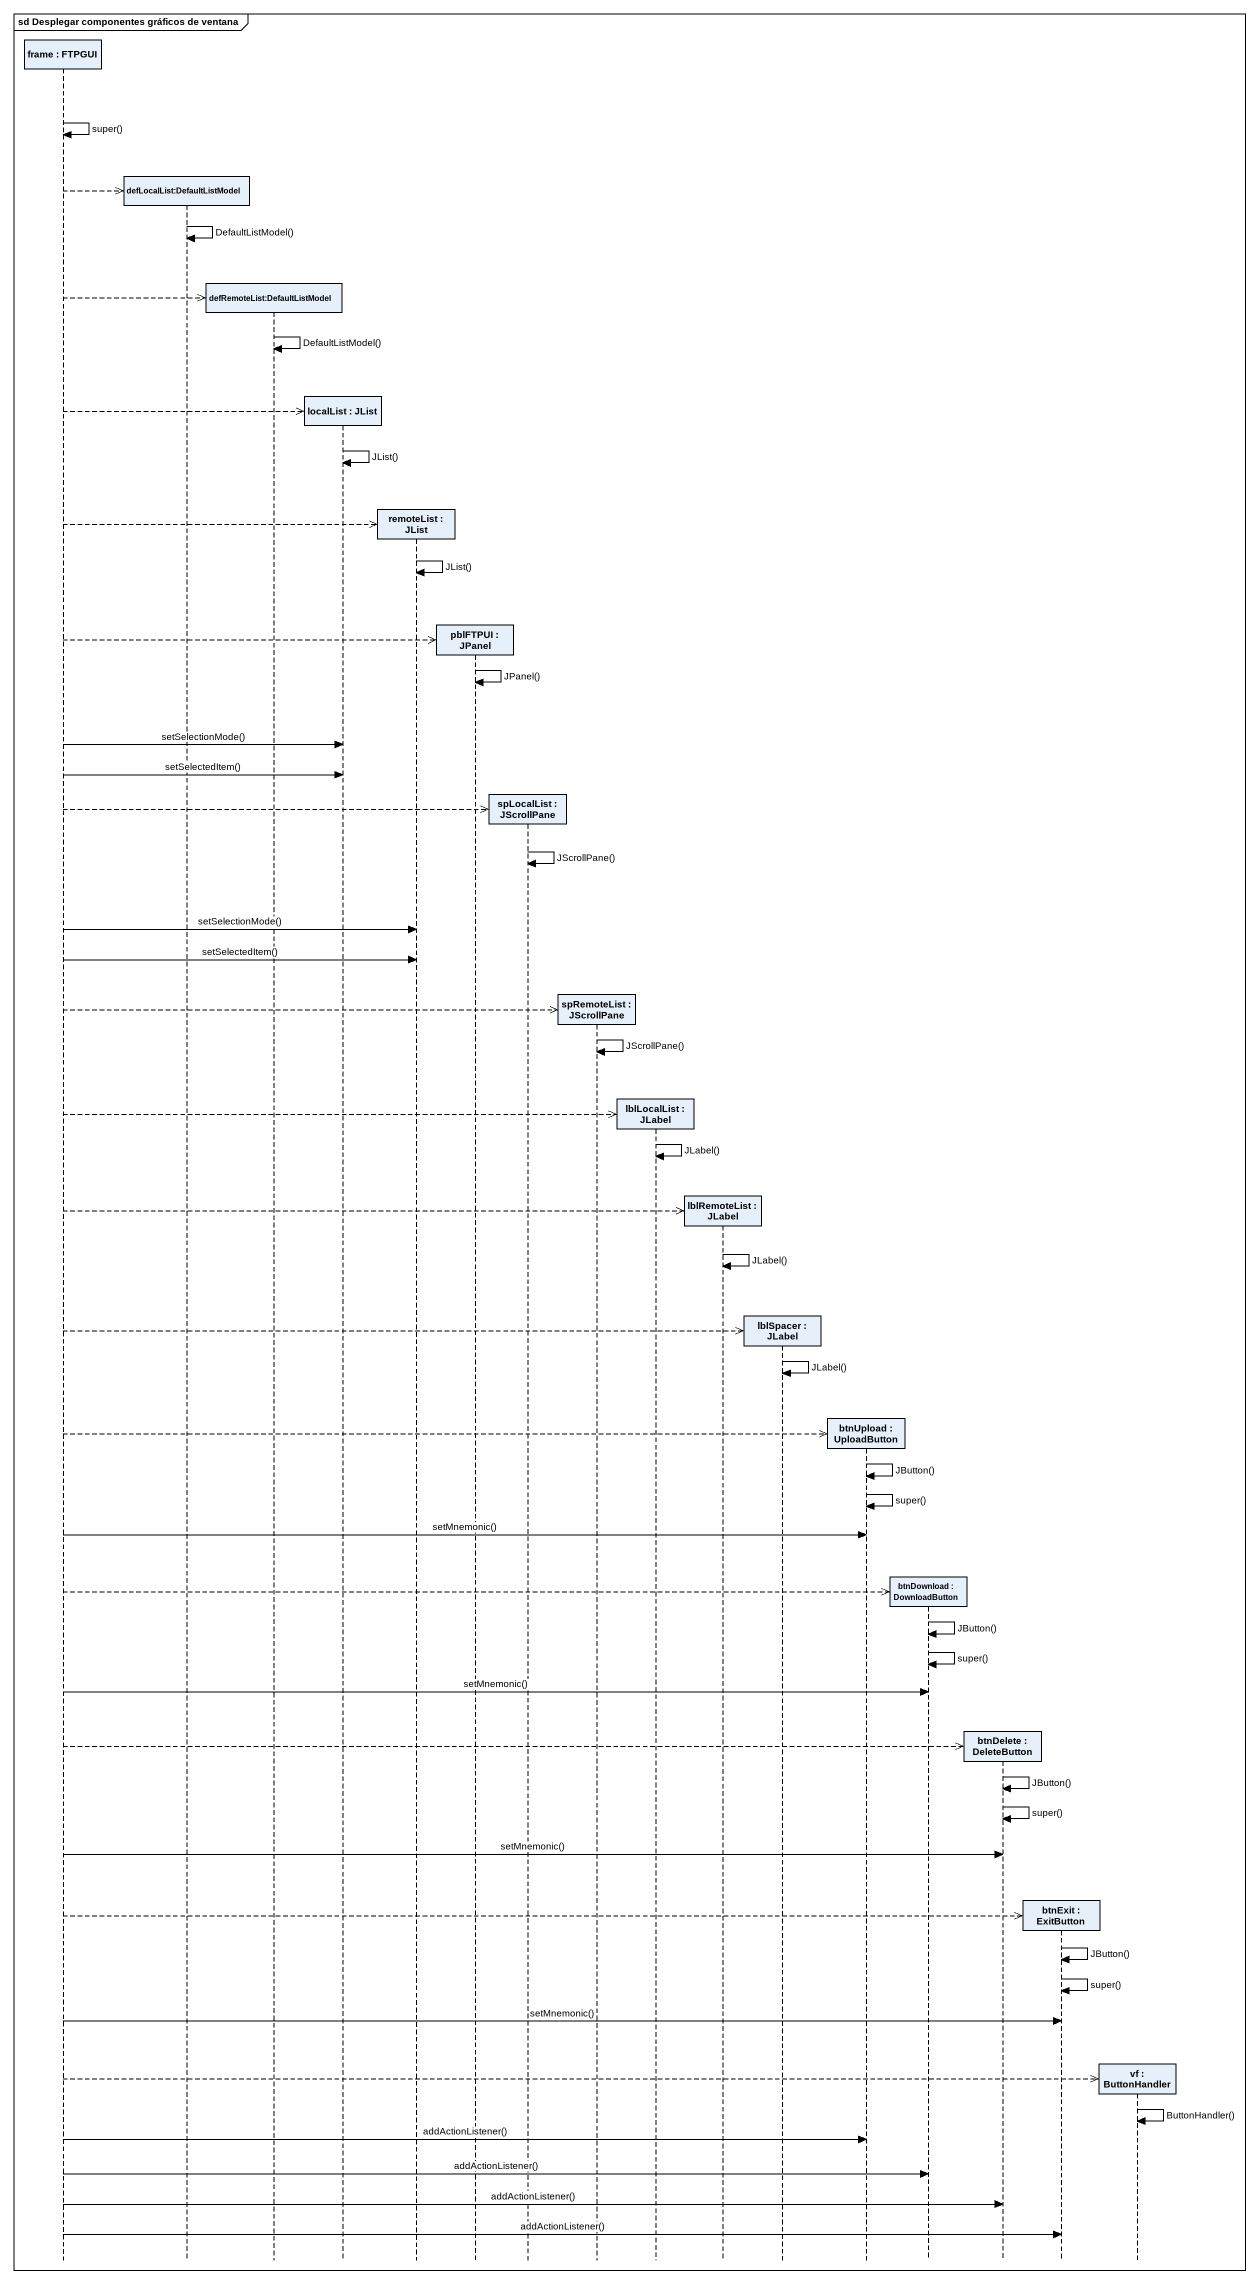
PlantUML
@startuml
mainframe sd Desplegar componentes gráficos de ventana
hide footbox
participant "frame : FTPGUI" as frame_
participant "defLocalList:DefaultListModel" as defLocalList
participant "defRemoteList:DefaultListModel" as defRemoteList
participant "localList : JList" as localList
participant "remoteList : JList" as remoteList
participant "pblFTPUI : JPanel" as pblFTPUI
participant "spLocalList : JScrollPane" as spLocalList
participant "spRemoteList : JScrollPane" as spRemoteList
participant "lblLocalList : JLabel" as lblLocalList
participant "lblRemoteList : JLabel" as lblRemoteList
participant "lblSpacer : JLabel" as lblSpacer
participant "btnUpload : UploadButton" as btnUpload
participant "btnDownload : DownloadButton" as btnDownload
participant "btnDelete : DeleteButton" as btnDelete
participant "btnExit : ExitButton" as btnExit
participant "vf : ButtonHandler" as vf

frame_ -> frame_ : super()
frame_ -->> defLocalList **
defLocalList -> defLocalList : DefaultListModel()
frame_ -->> defRemoteList **
defRemoteList -> defRemoteList : DefaultListModel()
frame_ -->> localList **
localList -> localList : JList()
frame_ -->> remoteList **
remoteList -> remoteList : JList()
frame_ -->> pblFTPUI **
pblFTPUI -> pblFTPUI : JPanel()
frame_ -> localList : setSelectionMode()
frame_ -> localList : setSelectedItem()
frame_ -->> spLocalList **
spLocalList -> spLocalList : JScrollPane()
frame_ -> remoteList : setSelectionMode()
frame_ -> remoteList : setSelectedItem()
frame_ -->> spRemoteList **
spRemoteList -> spRemoteList : JScrollPane()
frame_ -->> lblLocalList **
lblLocalList -> lblLocalList : JLabel()
frame_ -->> lblRemoteList **
lblRemoteList -> lblRemoteList : JLabel()
frame_ -->> lblSpacer **
lblSpacer -> lblSpacer : JLabel()
frame_ -->> btnUpload **
btnUpload -> btnUpload : JButton()
btnUpload -> btnUpload : super()
frame_ -> btnUpload : setMnemonic()
frame_ -->> btnDownload **
btnDownload -> btnDownload : JButton()
btnDownload -> btnDownload : super()
frame_ -> btnDownload : setMnemonic()
frame_ -->> btnDelete **
btnDelete -> btnDelete : JButton()
btnDelete -> btnDelete : super()
frame_ -> btnDelete : setMnemonic()
frame_ -->> btnExit **
btnExit -> btnExit : JButton()
btnExit -> btnExit : super()
frame_ -> btnExit : setMnemonic()
frame_ -->> vf **
vf -> vf : ButtonHandler()
frame_ -> btnUpload : addActionListener()
frame_ -> btnDownload : addActionListener()
frame_ -> btnDelete : addActionListener()
frame_ -> btnExit : addActionListener()
@enduml
